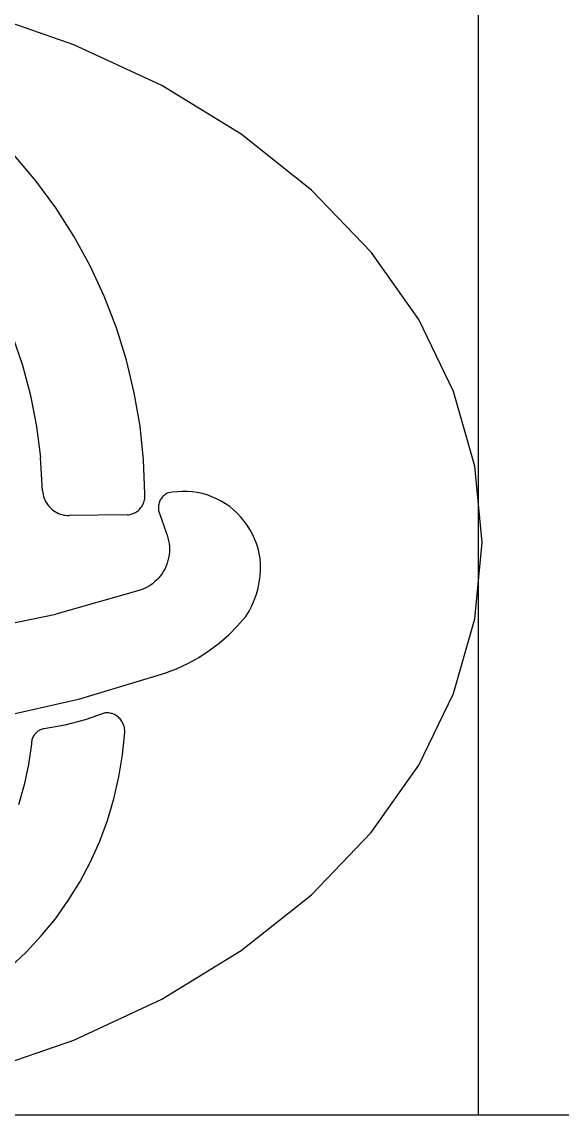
# Model space of a CAD drawing. Extents: x 396092 to 455492, y 17293 to 132793.
# Drawn here: x 402295.4 to 402361.4, y 46245.8 to 46379.4 of the extents above; entities that cross this region are included whole.
import ezdxf

# ---------------------------------------------------------------- set-up
doc = ezdxf.new("R2010")
doc.units = 0
doc.header["$LTSCALE"] = 1000
doc.header["$MEASUREMENT"] = 0
doc.layers.add('MU', color=34, linetype='Continuous')

msp = doc.modelspace()

# ---------------------------------------------------------------- linework, layer by layer
at = {"layer": 'MU', "color": 37}
for p, q in [((402301.76, 46376.59), (402290.23, 46380.56)), ((402312.48, 46371.6), (402301.76, 46376.59)), ((402322.21, 46365.64), (402312.48, 46371.6)), ((402330.79, 46358.82), (402322.21, 46365.64)), ((402297.11, 46359.97), (402294.47, 46363.1)), ((402299.54, 46356.66), (402297.11, 46359.97)), ((402338.06, 46351.23), (402330.79, 46358.82)), ((402301.75, 46353.19), (402299.54, 46356.66)), ((402303.72, 46349.58), (402301.75, 46353.19)), ((402343.89, 46342.99), (402338.06, 46351.23)), ((402305.46, 46345.84), (402303.72, 46349.58)), ((402306.94, 46341.99), (402305.46, 46345.84)), ((402348.15, 46334.22), (402343.89, 46342.99)), ((402294.21, 46341.08), (402295.46, 46337.44)), ((402308.17, 46338.05), (402306.94, 46341.99)), ((402295.46, 46337.44), (402296.46, 46333.73)), ((402309.13, 46334.03), (402308.17, 46338.05)), ((402296.46, 46333.73), (402297.2, 46329.94)), ((402309.83, 46329.95), (402309.13, 46334.03)), ((402350.76, 46325.09), (402348.15, 46334.22)), ((402297.2, 46329.94), (402297.68, 46326.12)), ((402310.26, 46325.84), (402309.83, 46329.95)), ((402297.91, 46322.05), (402297.68, 46326.12)), ((402310.41, 46321.7), (402310.26, 46325.84)), ((402351.63, 46315.76), (402350.76, 46325.09)), ((402297.91, 46322.05), (402297.94, 46321.83)), ((402297.94, 46321.83), (402297.98, 46321.61)), ((402297.98, 46321.61), (402298.04, 46321.39)), ((402298.04, 46321.39), (402298.11, 46321.18)), ((402298.11, 46321.18), (402298.19, 46320.97)), ((402310.38, 46320.96), (402310.41, 46321.1)), ((402310.43, 46321.55), (402310.41, 46321.7)), ((402310.41, 46321.1), (402310.42, 46321.25)), ((402310.42, 46321.25), (402310.43, 46321.4)), ((402310.43, 46321.4), (402310.43, 46321.55)), ((402312.38, 46321.06), (402312.31, 46320.95)), ((402312.45, 46321.17), (402312.38, 46321.06)), ((402312.53, 46321.28), (402312.45, 46321.17)), ((402312.62, 46321.37), (402312.53, 46321.28)), ((402312.71, 46321.47), (402312.62, 46321.37)), ((402312.81, 46321.55), (402312.71, 46321.47)), ((402312.92, 46321.63), (402312.81, 46321.55)), ((402313.03, 46321.7), (402312.92, 46321.63)), ((402313.14, 46321.77), (402313.03, 46321.7)), ((402313.75, 46321.89), (402313.14, 46321.77)), ((402314.36, 46321.96), (402313.75, 46321.89)), ((402314.98, 46322), (402314.36, 46321.96)), ((402315.6, 46321.99), (402314.98, 46322)), ((402316.22, 46321.95), (402315.6, 46321.99)), ((402316.83, 46321.86), (402316.22, 46321.95)), ((402317.44, 46321.73), (402316.83, 46321.86)), ((402318.04, 46321.56), (402317.44, 46321.73)), ((402318.62, 46321.35), (402318.04, 46321.56)), ((402319.19, 46321.1), (402318.62, 46321.35)), ((402319.74, 46320.81), (402319.19, 46321.1)), ((402298.19, 46320.97), (402298.29, 46320.77)), ((402298.29, 46320.77), (402298.4, 46320.58)), ((402298.4, 46320.58), (402298.52, 46320.4)), ((402298.52, 46320.4), (402298.66, 46320.22)), ((402298.66, 46320.22), (402298.81, 46320.06)), ((402298.81, 46320.06), (402298.96, 46319.9)), ((402298.96, 46319.9), (402299.13, 46319.76)), ((402299.13, 46319.76), (402299.31, 46319.62)), ((402309.64, 46319.68), (402309.75, 46319.78)), ((402309.75, 46319.78), (402309.85, 46319.89)), ((402309.85, 46319.89), (402309.95, 46320.01)), ((402309.95, 46320.01), (402310.04, 46320.13)), ((402310.04, 46320.13), (402310.12, 46320.26)), ((402310.12, 46320.26), (402310.19, 46320.39)), ((402310.19, 46320.39), (402310.25, 46320.52)), ((402310.25, 46320.52), (402310.3, 46320.66)), ((402310.3, 46320.66), (402310.35, 46320.81)), ((402310.35, 46320.81), (402310.38, 46320.96)), ((402312.08, 46320.19), (402312.07, 46320.06)), ((402312.07, 46320.06), (402312.07, 46319.93)), ((402312.07, 46319.93), (402312.08, 46319.79)), ((402312.1, 46320.32), (402312.08, 46320.19)), ((402312.08, 46319.79), (402312.1, 46319.66)), ((402312.13, 46320.45), (402312.1, 46320.32)), ((402312.16, 46320.58), (402312.13, 46320.45)), ((402312.2, 46320.71), (402312.16, 46320.58)), ((402312.25, 46320.83), (402312.2, 46320.71)), ((402312.31, 46320.95), (402312.25, 46320.83)), ((402320.28, 46320.49), (402319.74, 46320.81)), ((402320.79, 46320.13), (402320.28, 46320.49)), ((402321.27, 46319.73), (402320.79, 46320.13)), ((402321.73, 46319.31), (402321.27, 46319.73)), ((402299.31, 46319.62), (402299.49, 46319.5)), ((402299.49, 46319.5), (402299.68, 46319.4)), ((402299.68, 46319.4), (402299.88, 46319.31)), ((402299.88, 46319.31), (402300.09, 46319.23)), ((402300.09, 46319.23), (402300.29, 46319.16)), ((402300.29, 46319.16), (402300.51, 46319.11)), ((402300.51, 46319.11), (402300.72, 46319.07)), ((402300.72, 46319.07), (402300.94, 46319.05)), ((402300.94, 46319.05), (402301.16, 46319.05)), ((402308.29, 46319.14), (402301.16, 46319.05)), ((402308.29, 46319.14), (402308.44, 46319.15)), ((402308.44, 46319.15), (402308.59, 46319.17)), ((402308.59, 46319.17), (402308.73, 46319.2)), ((402308.73, 46319.2), (402308.87, 46319.24)), ((402308.87, 46319.24), (402309.01, 46319.3)), ((402309.01, 46319.3), (402309.15, 46319.36)), ((402309.15, 46319.36), (402309.28, 46319.42)), ((402309.28, 46319.42), (402309.4, 46319.5)), ((402309.4, 46319.5), (402309.53, 46319.59)), ((402309.53, 46319.59), (402309.64, 46319.68)), ((402312.1, 46319.66), (402312.12, 46319.53)), ((402312.12, 46319.53), (402312.16, 46319.4)), ((402312.16, 46319.4), (402313.03, 46316.97)), ((402321.73, 46319.31), (402322.16, 46318.86)), ((402322.56, 46318.37), (402322.16, 46318.86)), ((402322.93, 46317.87), (402322.56, 46318.37)), ((402323.27, 46317.33), (402322.93, 46317.87)), ((402323.57, 46316.78), (402323.27, 46317.33)), ((402313.03, 46316.97), (402313.15, 46316.64)), ((402313.15, 46316.64), (402313.25, 46316.31)), ((402313.25, 46316.31), (402313.33, 46315.97)), ((402313.33, 46315.97), (402313.39, 46315.63)), ((402323.83, 46316.21), (402323.57, 46316.78)), ((402324.06, 46315.62), (402323.83, 46316.21)), ((402350.76, 46306.44), (402351.63, 46315.76)), ((402313.39, 46315.63), (402313.42, 46315.28)), ((402313.42, 46314.58), (402313.39, 46314.23)), ((402313.42, 46315.28), (402313.43, 46314.93)), ((402313.43, 46314.93), (402313.42, 46314.58)), ((402324.25, 46315.02), (402324.06, 46315.62)), ((402324.4, 46314.4), (402324.25, 46315.02)), ((402324.5, 46313.78), (402324.4, 46314.4)), ((402313.15, 46313.21), (402313.03, 46312.89)), ((402313.25, 46313.55), (402313.15, 46313.21)), ((402313.33, 46313.89), (402313.25, 46313.55)), ((402313.39, 46314.23), (402313.33, 46313.89)), ((402324.57, 46313.15), (402324.5, 46313.78)), ((402324.57, 46312.39), (402324.57, 46313.15)), ((402312.34, 46311.69), (402312.12, 46311.42)), ((402312.54, 46311.97), (402312.34, 46311.69)), ((402312.72, 46312.26), (402312.54, 46311.97)), ((402312.89, 46312.57), (402312.72, 46312.26)), ((402313.03, 46312.89), (402312.89, 46312.57)), ((402324.52, 46311.64), (402324.57, 46312.39)), ((402311.08, 46310.51), (402310.78, 46310.34)), ((402311.36, 46310.71), (402311.08, 46310.51)), ((402311.62, 46310.93), (402311.36, 46310.71)), ((402311.88, 46311.17), (402311.62, 46310.93)), ((402312.12, 46311.42), (402311.88, 46311.17)), ((402324.26, 46310.15), (402324.41, 46310.89)), ((402324.41, 46310.89), (402324.52, 46311.64)), ((402309.84, 46309.92), (402299.55, 46307.01)), ((402310.16, 46310.04), (402309.84, 46309.92)), ((402310.48, 46310.18), (402310.16, 46310.04)), ((402310.78, 46310.34), (402310.48, 46310.18)), ((402323.8, 46308.71), (402324.05, 46309.42)), ((402324.05, 46309.42), (402324.26, 46310.15)), ((402323.16, 46307.35), (402323.51, 46308.02)), ((402323.51, 46308.02), (402323.8, 46308.71)), ((402289.09, 46304.84), (402299.55, 46307.01)), ((402321.76, 46305.55), (402322.78, 46306.7)), ((402322.78, 46306.7), (402323.16, 46307.35)), ((402348.15, 46297.3), (402350.76, 46306.44)), ((402320.67, 46304.46), (402321.76, 46305.55)), ((402319.51, 46303.46), (402320.67, 46304.46)), ((402317, 46301.7), (402318.29, 46302.54)), ((402318.29, 46302.54), (402319.51, 46303.46)), ((402315.66, 46300.96), (402317, 46301.7)), ((402302.49, 46296.63), (402312.85, 46299.78)), ((402312.85, 46299.78), (402314.28, 46300.32)), ((402314.28, 46300.32), (402315.66, 46300.96)), ((402343.89, 46288.54), (402348.15, 46297.3)), ((402291.94, 46294.26), (402302.49, 46296.63)), ((402305.57, 46294.93), (402303.14, 46294.06)), ((402305.71, 46294.94), (402305.57, 46294.93)), ((402305.86, 46294.94), (402305.71, 46294.94)), ((402306.01, 46294.92), (402305.86, 46294.94)), ((402306.15, 46294.9), (402306.01, 46294.92)), ((402306.29, 46294.87), (402306.15, 46294.9)), ((402306.44, 46294.83), (402306.29, 46294.87)), ((402306.57, 46294.77), (402306.44, 46294.83)), ((402306.71, 46294.71), (402306.57, 46294.77)), ((402306.84, 46294.64), (402306.71, 46294.71)), ((402306.96, 46294.57), (402306.84, 46294.64)), ((402307.08, 46294.48), (402306.96, 46294.57)), ((402307.2, 46294.39), (402307.08, 46294.48)), ((402307.3, 46294.29), (402307.2, 46294.39)), ((402298.12, 46292.98), (402298, 46292.96)), ((402300.66, 46293.41), (402298.12, 46292.98)), ((402303.14, 46294.06), (402300.66, 46293.41)), ((402307.4, 46294.18), (402307.3, 46294.29)), ((402307.5, 46294.06), (402307.4, 46294.18)), ((402307.58, 46293.94), (402307.5, 46294.06)), ((402307.66, 46293.82), (402307.58, 46293.94)), ((402307.73, 46293.68), (402307.66, 46293.82)), ((402307.79, 46293.55), (402307.73, 46293.68)), ((402307.85, 46293.41), (402307.79, 46293.55)), ((402307.89, 46293.27), (402307.85, 46293.41)), ((402307.93, 46293.12), (402307.89, 46293.27)), ((402307.95, 46292.97), (402307.93, 46293.12)), ((402307.97, 46292.82), (402307.95, 46292.97)), ((402296.65, 46291.74), (402296.62, 46291.63)), ((402296.69, 46291.86), (402296.65, 46291.74)), ((402296.74, 46291.97), (402296.69, 46291.86)), ((402296.8, 46292.07), (402296.74, 46291.97)), ((402296.86, 46292.18), (402296.8, 46292.07)), ((402296.93, 46292.27), (402296.86, 46292.18)), ((402297, 46292.37), (402296.93, 46292.27)), ((402297.08, 46292.46), (402297, 46292.37)), ((402297.17, 46292.54), (402297.08, 46292.46)), ((402297.26, 46292.62), (402297.17, 46292.54)), ((402297.35, 46292.69), (402297.26, 46292.62)), ((402297.45, 46292.75), (402297.35, 46292.69)), ((402297.56, 46292.81), (402297.45, 46292.75)), ((402297.67, 46292.85), (402297.56, 46292.81)), ((402297.78, 46292.9), (402297.67, 46292.85)), ((402297.89, 46292.93), (402297.78, 46292.9)), ((402298, 46292.96), (402297.89, 46292.93)), ((402307.7, 46289.79), (402307.97, 46292.53)), ((402307.97, 46292.68), (402307.97, 46292.82)), ((402307.97, 46292.53), (402307.97, 46292.68)), ((402296.56, 46291.15), (402296.2, 46288.63)), ((402296.57, 46291.27), (402296.56, 46291.15)), ((402296.58, 46291.39), (402296.57, 46291.27)), ((402296.59, 46291.51), (402296.58, 46291.39)), ((402296.62, 46291.63), (402296.59, 46291.51)), ((402307.26, 46287.09), (402307.7, 46289.79)), ((402296.2, 46288.63), (402295.68, 46286.14)), ((402338.06, 46280.29), (402343.89, 46288.54)), ((402306.64, 46284.42), (402307.26, 46287.09)), ((402295.68, 46286.14), (402294.99, 46283.68)), ((402305.86, 46281.79), (402306.64, 46284.42)), ((402304.9, 46279.23), (402305.86, 46281.79)), ((402330.79, 46272.7), (402338.06, 46280.29)), ((402303.78, 46276.73), (402304.9, 46279.23)), ((402302.5, 46274.32), (402303.78, 46276.73)), ((402301.07, 46272), (402302.5, 46274.32)), ((402299.49, 46269.77), (402301.07, 46272)), ((402322.21, 46265.88), (402330.79, 46272.7)), ((402297.77, 46267.66), (402299.49, 46269.77)), ((402295.92, 46265.68), (402297.77, 46267.66)), ((402293.94, 46263.82), (402295.92, 46265.68)), ((402312.48, 46259.93), (402322.21, 46265.88)), ((402301.76, 46254.93), (402312.48, 46259.93)), ((402290.23, 46250.97), (402301.76, 46254.93)), ((403624.3, 46245.76), (400877.73, 46245.76))]:
    msp.add_line(p, q, dxfattribs=at)
msp.add_lwpolyline([(402351.2, 46245.76), (402351.2, 46385.76)], dxfattribs=at)

doc.saveas('drawing.dxf')
